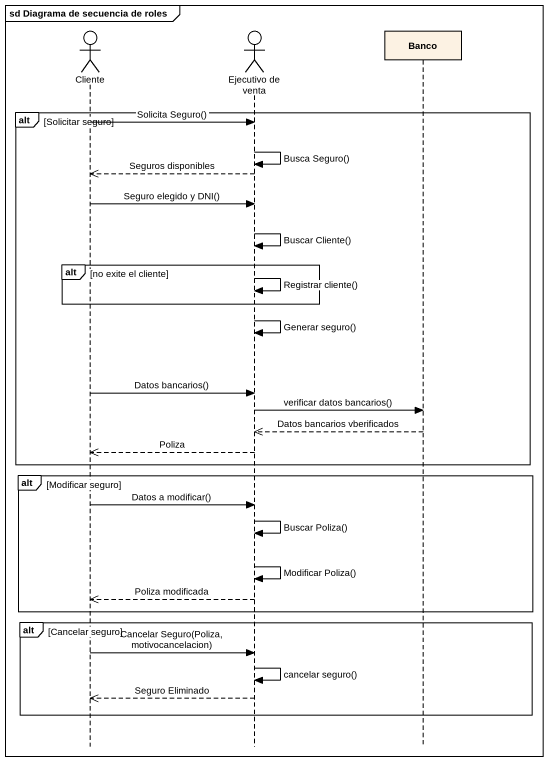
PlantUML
@startuml
mainframe sd Diagrama de secuencia de roles
hide footbox
actor Cliente
actor "Ejecutivo de venta" as Ejecutivo_de_venta
participant Banco

alt Solicitar seguro
  Cliente -> Ejecutivo_de_venta : Solicita Seguro()
  Ejecutivo_de_venta -> Ejecutivo_de_venta : Busca Seguro()
  Ejecutivo_de_venta -->> Cliente : Seguros disponibles
  Cliente -> Ejecutivo_de_venta : Seguro elegido y DNI()
  Ejecutivo_de_venta -> Ejecutivo_de_venta : Buscar Cliente()
  alt no exite el cliente
    Ejecutivo_de_venta -> Ejecutivo_de_venta : Registrar cliente()
  end
  Ejecutivo_de_venta -> Ejecutivo_de_venta : Generar seguro()
  Cliente -> Ejecutivo_de_venta : Datos bancarios()
  Ejecutivo_de_venta -> Banco : verificar datos bancarios()
  Banco -->> Ejecutivo_de_venta : Datos bancarios vberificados
  Ejecutivo_de_venta -->> Cliente : Poliza
end
alt Modificar seguro
  Cliente -> Ejecutivo_de_venta : Datos a modificar()
  Ejecutivo_de_venta -> Ejecutivo_de_venta : Buscar Poliza()
  Ejecutivo_de_venta -> Ejecutivo_de_venta : Modificar Poliza()
  Ejecutivo_de_venta -->> Cliente : Poliza modificada
end
alt Cancelar seguro
  Cliente -> Ejecutivo_de_venta : Cancelar Seguro(Poliza, motivocancelacion)
  Ejecutivo_de_venta -> Ejecutivo_de_venta : cancelar seguro()
  Ejecutivo_de_venta -->> Cliente : Seguro Eliminado
end
@enduml
